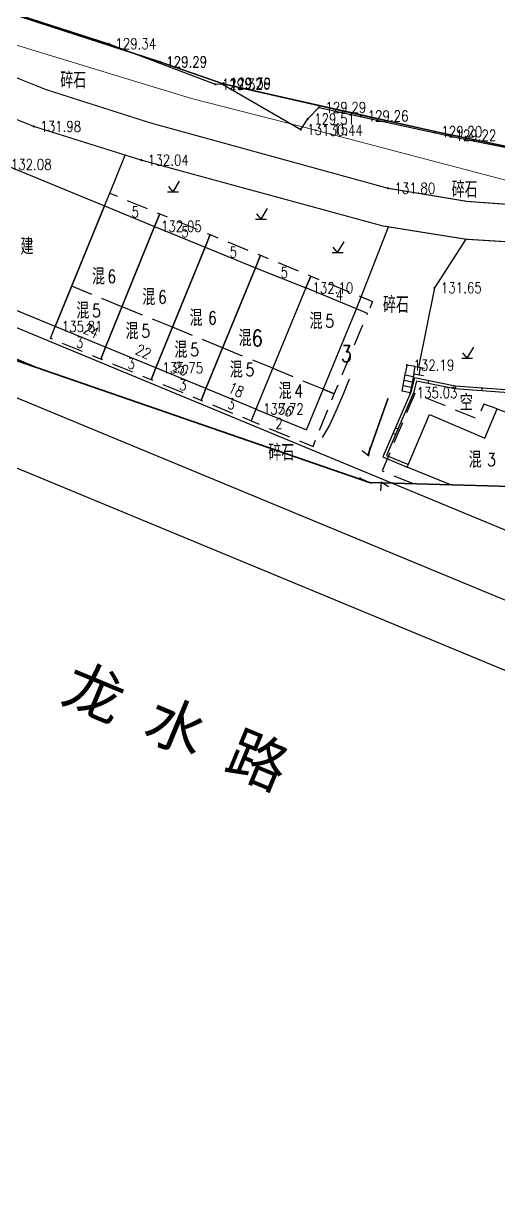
# Model space of a CAD drawing. Extents: x 529262 to 576451, y 2694391 to 2717535.
# Drawn here: x 566316.5 to 566360.3, y 2711197.2 to 2711306.5 of the extents above; entities that cross this region are included whole.
import ezdxf
from ezdxf.enums import TextEntityAlignment as Align
from ezdxf.xclip import XClip

# ---------------------------------------------------------------- set-up
doc = ezdxf.new("R2010")
doc.units = 0
doc.header["$XCLIPFRAME"] = 0
doc.linetypes.add('ACAD_ISO12W100', pattern=[22, 12, -3, 0.5, -3, 0.5, -3])
doc.linetypes.add('X5', pattern=[3, 2, -1])
for name, color, linetype in [('a红线图', 1, 'Continuous'), ('DLSS', 4, 'Continuous'), ('DMTZ', 8, 'Continuous'), ('GCD', 8, 'Continuous'), ('GXYZ', 8, 'Continuous'), ('JMD', 8, 'Continuous'), ('PP-COM', 7, 'Continuous'), ('RD-中线', 40, 'Continuous'), ('RD-红线', 7, 'Continuous'), ('RD-路名', 7, 'Continuous'), ('ZBTZ', 8, 'Continuous'), ('ZJ', 7, 'Continuous'), ('污水管径标注_W10-', 202, 'Continuous')]:
    doc.layers.add(name, color=color, linetype=linetype)
doc.layers.add('SXSS', color=5, linetype='Continuous', lineweight=0)
doc.layers.add('控制界线1', color=30, linetype='ACAD_ISO12W100', lineweight=35)
doc.styles.add('HZ', font='rs.shx', dxfattribs={"width": 0.8, "bigfont": 'hztxt.shx'})
doc.styles.add('黑体', font='simhei.ttf')
doc.linetypes.add('10421', pattern='A,2,[150,AAA.SHX,S=0.5,R=0,X=0,Y=0.5],1e-11', length=2)
doc.linetypes.add('10422', pattern='A,0.75,[150,AAA.SHX,S=0.5,R=0,X=0,Y=0.5],1.5,[177,AAA.SHX,S=1,R=0,X=0,Y=0.4],0.75', length=3)
doc.linetypes.add('1161', pattern='A,0,[149,AAA.SHX,S=0.15,R=0,X=0,Y=0],-1.6', length=1.6)
doc.linetypes.add('732', pattern='A,9,-0.5,[162,AAA.SHX,S=1,R=0,X=0,Y=0],-0.5', length=10)

# ---------------------------------------------------------------- blocks, each defined once
blk = doc.blocks.new('A$C19FD0107')
at = {"layer": 'RD-中线', "color": 8, "linetype": 'Continuous', "flags": 128}
blk.add_lwpolyline([(-4805.57, 16932.42), (-4501.85, 16806.65)], dxfattribs=at)
at = {"layer": 'RD-红线', "color": 8, "linetype": 'Continuous', "flags": 128}
for points in [[(-4775.45, 16926.44), (-4532.37, 16825.78), (-4528.97, 16824.37)], [(-4780.3, 16915.46), (-4527.83, 16810.91), (-4525.58, 16809.98)]]:
    blk.add_lwpolyline(points, dxfattribs=at)
blk = doc.blocks.new('GC200')
at = {"linetype": 'Continuous', "const_width": 0.2, "flags": 128}
blk.add_lwpolyline([(-0.1, 0, 1), (0.1, 0, 1)], format="xyb", close=True, dxfattribs=at)
blk = doc.blocks.new('gc123')
at = {"color": 8}
for p, q in [((-1, 0), (1, 0)), ((0, 0), (-0.8, 1)), ((0, 0), (1.2, 2))]:
    blk.add_line(p, q, dxfattribs=at)
blk = doc.blocks.new('gc037')
for p, q in [((0, 0), (-1.39, 0.8)), ((-1.39, -0.8), (0, 0))]:
    blk.add_line(p, q)

msp = doc.modelspace()

# ---------------------------------------------------------------- linework, layer by layer
at = {"layer": 'a红线图', "color": 8, "linetype": 'Continuous', "lineweight": 0, "flags": 128}
msp.add_lwpolyline([(566610.304, 2711156.366), (566550.359, 2711188.445), (566569.799, 2711252.568), (566569.607, 2711257.235), (566534.769, 2711298.178), (566490.048, 2711309.934), (566487.632, 2711304.43), (566485.732, 2711304.359), (566471.667, 2711301.392), (566439.814, 2711293.156), (566398.395, 2711291.82), (566380.611, 2711292.541), (566369.371, 2711293.398), (566354.467, 2711296.492), (566334.898, 2711300.894), (566329.062, 2711302.94), (566307.729, 2711309.881), (566292.891, 2711316.021), (566275.762, 2711324.076), (566251.375, 2711336.425), (566235.869, 2711345.727), (566223.396, 2711352.879), (566218.243, 2711353.629)], dxfattribs=at)
msp.add_lwpolyline([(566610.304, 2711156.366), (566550.359, 2711188.445), (566569.799, 2711252.568), (566569.607, 2711257.235), (566534.769, 2711298.178), (566490.048, 2711309.934), (566487.632, 2711304.43), (566485.732, 2711304.359), (566471.667, 2711301.392), (566439.814, 2711293.156), (566398.395, 2711291.82), (566380.611, 2711292.541), (566369.371, 2711293.398), (566354.467, 2711296.492), (566334.898, 2711300.894), (566329.062, 2711302.94), (566307.729, 2711309.881), (566292.891, 2711316.021), (566275.762, 2711324.076), (566251.375, 2711336.425), (566235.869, 2711345.727), (566223.396, 2711352.879), (566218.243, 2711353.629)], dxfattribs=at)
at = {"layer": 'DLSS', "linetype": 'Continuous', "const_width": 0.1, "flags": 128}
for points, elevation in [([(566220.796, 2711349.387), (566232.788, 2711343.972), (566238.359, 2711340.105), (566244.014, 2711335.218), (566253.985, 2711328.619), (566261.588, 2711324.519), (566273.621, 2711318.593), (566289.584, 2711312.447), (566304.659, 2711305.955), (566318.507, 2711300.388), (566328.096, 2711297.323), (566350.131, 2711291.262), (566357.457, 2711290.047), (566364.998, 2711289.501)], 131.534), ([(566219.603, 2711346.706), (566229.857, 2711342.083), (566233.208, 2711339.904), (566242.262, 2711332.102), (566260.807, 2711321.009), (566274.395, 2711314.388), (566288.649, 2711309.009), (566303.588, 2711302.56), (566317.418, 2711296.972), (566327.357, 2711293.859), (566349.661, 2711287.781), (566357.339, 2711286.556), (566364.998, 2711286.081)], 134.228)]:
    msp.add_lwpolyline(points, dxfattribs=dict(at, elevation=elevation))
msp.add_lwpolyline([(566317.826, 2711274.662), (566270.345, 2711294.44), (566236.416, 2711308.134), (566230.094, 2711310.748)], dxfattribs=at)
at = {"layer": 'DMTZ', "linetype": '10421', "elevation": 24.551, "flags": 128}
msp.add_lwpolyline([(566219.409, 2711353.158), (566219.66, 2711353.603), (566220, 2711354.189), (566223.243, 2711351.349), (566223.553, 2711352.487), (566227.748, 2711350.461), (566238.16, 2711344.413), (566249.441, 2711337.077), (566257.932, 2711330.164), (566258.042, 2711330.298), (566258.117, 2711330.279), (566259.999, 2711331.142), (566265.081, 2711328.877), (566278.209, 2711322.864), (566294.844, 2711315.012), (566300.296, 2711312.67), (566311.78, 2711308.665), (566324.349, 2711304.604), (566334.183, 2711300.862), (566334.785, 2711300.895), (566342.069, 2711296.685), (566342.715, 2711297.66), (566343.752, 2711298.727), (566356.779, 2711295.878), (566370.98, 2711293.062), (566395.928, 2711290.095), (566369.156, 2711291.627), (566364.335, 2711291.282)], dxfattribs=at)
at = {"layer": 'DMTZ', "linetype": '10422', "flags": 128}
msp.add_lwpolyline([(566346.548, 2711273.636), (566346.025, 2711272.323), (566345.454, 2711270.961), (566344.773, 2711269.456), (566344.044, 2711268.237)], dxfattribs=at)
at = {"layer": 'GXYZ', "linetype": '732', "flags": 128}
msp.add_lwpolyline([(566534.851, 2711298.157), (566490.048, 2711309.934), (566487.632, 2711304.43), (566485.732, 2711304.359), (566471.667, 2711301.392), (566439.814, 2711293.156), (566398.395, 2711291.82), (566380.611, 2711292.541), (566369.371, 2711293.398), (566354.467, 2711296.492), (566334.898, 2711300.894), (566329.062, 2711302.94), (566307.729, 2711309.881), (566292.891, 2711316.021), (566275.762, 2711324.076), (566251.375, 2711336.425), (566235.869, 2711345.727), (566223.396, 2711352.879), (566218.243, 2711353.629)], dxfattribs=at)
at = {"layer": 'JMD', "linetype": 'Continuous'}
for p, q in [((566352.517, 2711274.096), (566352.633, 2711274.8)), ((566352.633, 2711274.8), (566353.519, 2711274.654)), ((566353.011, 2711274.015), (566353.127, 2711274.719)), ((566351.432, 2711272.521), (566351.756, 2711274.24)), ((566352.373, 2711273.361), (566351.617, 2711273.504)), ((566352.469, 2711273.852), (566351.71, 2711273.995)), ((566352.517, 2711274.096), (566352.181, 2711272.38)), ((566353.403, 2711273.95), (566352.517, 2711274.096)), ((566353.86, 2711273.488), (566353.811, 2711273.242)), ((566352.181, 2711272.38), (566351.432, 2711272.521)), ((566352.277, 2711272.871), (566351.524, 2711273.012)), ((566358.805, 2711272.815), (566358.787, 2711272.565)), ((566350.822, 2711269.147), (566351.047, 2711269.05)), ((566350.599, 2711268.631), (566350.826, 2711268.535)), ((566347.557, 2711264.543), (566347.504, 2711264.427)), ((566347.531, 2711264.487), (566348.587, 2711264.018))]:
    msp.add_line(p, q, dxfattribs=at)
at = {"layer": 'JMD', "linetype": 'Continuous', "flags": 128}
for points, elevation in [([(566314.69, 2711293.46), (566323.954, 2711289.649), (566319.398, 2711278.502), (566310.124, 2711282.319)], 132.083), ([(566323.954, 2711289.649), (566328.573, 2711287.746), (566324.035, 2711276.594), (566319.398, 2711278.502)], 132.183), ([(566328.573, 2711287.746), (566333.248, 2711285.828), (566328.692, 2711274.678), (566324.035, 2711276.594)], 132.264), ([(566333.248, 2711285.828), (566337.889, 2711283.921), (566333.318, 2711272.768), (566328.692, 2711274.678)], 132.056), ([(566337.889, 2711283.921), (566342.557, 2711282.052), (566337.929, 2711270.877), (566333.318, 2711272.768)], 132.045), ([(566342.607, 2711268.952), (566347.231, 2711280.118), (566342.557, 2711282.052), (566337.929, 2711270.877)], 135.373)]:
    msp.add_lwpolyline(points, close=True, dxfattribs=dict(at, elevation=elevation))
at = {"layer": 'JMD', "linetype": 'X5', "flags": 128}
for points in [[(566323.954, 2711289.649), (566324.427, 2711290.806), (566329.044, 2711288.905), (566328.573, 2711287.746)], [(566333.25, 2711285.827), (566333.719, 2711286.979), (566338.359, 2711285.069), (566337.889, 2711283.921)], [(566337.889, 2711283.921), (566338.359, 2711285.069), (566343.012, 2711283.153), (566342.557, 2711282.052)], [(566342.557, 2711282.052), (566343.012, 2711283.153), (566348.705, 2711280.804), (566348.246, 2711279.696)], [(566324.035, 2711276.594), (566323.599, 2711275.49), (566318.962, 2711277.398), (566319.398, 2711278.502)], [(566328.692, 2711274.678), (566328.256, 2711273.575), (566323.599, 2711275.49), (566324.035, 2711276.594)], [(566333.323, 2711272.78), (566332.884, 2711271.671), (566328.256, 2711273.575), (566328.692, 2711274.678)], [(566337.929, 2711270.877), (566337.494, 2711269.775), (566332.884, 2711271.671), (566333.323, 2711272.78)], [(566360.227, 2711270.896), (566358.987, 2711271.311), (566358.432, 2711269.951), (566352.605, 2711272.309), (566349.585, 2711265.171), (566352.454, 2711263.991)]]:
    msp.add_lwpolyline(points, dxfattribs=at)
for points, elevation in [([(566328.573, 2711287.746), (566329.044, 2711288.905), (566333.719, 2711286.979), (566333.248, 2711285.828)], 132.264), ([(566325.553, 2711280.324), (566320.917, 2711282.218)], 135.373), ([(566330.222, 2711278.424), (566325.553, 2711280.324)], 135.373), ([(566344.158, 2711272.698), (566345.174, 2711272.276), (566348.246, 2711279.696), (566347.231, 2711280.118)], 135.373), ([(566334.859, 2711276.529), (566330.222, 2711278.424)], 135.373), ([(566339.485, 2711274.634), (566334.859, 2711276.529)], 135.373), ([(566344.158, 2711272.698), (566339.485, 2711274.634)], 135.373), ([(566337.929, 2711270.877), (566337.494, 2711269.775), (566343.212, 2711267.419), (566343.212, 2711267.419), (566343.647, 2711268.52), (566345.174, 2711272.276), (566344.158, 2711272.698)], 135.373)]:
    msp.add_lwpolyline(points, dxfattribs=dict(at, elevation=elevation))
at = {"layer": 'JMD', "linetype": 'Continuous', "flags": 128}
for points in [[(566352.633, 2711274.8), (566351.886, 2711274.928), (566351.756, 2711274.24)], [(566364.998, 2711272.353), (566363.985, 2711272.428), (566356.331, 2711272.999), (566352.573, 2711273.742), (566352.244, 2711272.441)], [(566364.998, 2711272.102), (566356.297, 2711272.751), (566352.755, 2711273.451), (566352.477, 2711272.375)], [(566352.244, 2711272.441), (566349.659, 2711266.453), (566351.92, 2711265.516)], [(566352.477, 2711272.375), (566349.989, 2711266.587), (566352.017, 2711265.746)], [(566355.852, 2711263.894), (566351.92, 2711265.516), (566353.98, 2711270.362), (566359.078, 2711268.195), (566360.227, 2711270.896), (566364.545, 2711269.248), (566362.275, 2711263.712)]]:
    msp.add_lwpolyline(points, dxfattribs=at)
at = {"layer": 'SXSS', "color": 8, "linetype": '10422', "flags": 128}
msp.add_lwpolyline([(566218.189, 2711353.842), (566217.996, 2711353.515), (566218.672, 2711353.413), (566218.706, 2711352.93), (566218.271, 2711351.331), (566232.614, 2711345.136), (566234.436, 2711344.186), (566250.213, 2711334.779), (566262.912, 2711327.469), (566280.446, 2711319.206), (566299.793, 2711310.178), (566309.19, 2711306.502), (566318.338, 2711303.7), (566331.995, 2711299.548), (566343.444, 2711296.614), (566364.998, 2711290.95)], dxfattribs=at)
at = {"layer": 'SXSS', "color": 8, "linetype": 'Continuous', "const_width": 0.15, "flags": 128}
msp.add_lwpolyline([(566348.285, 2711266.628), (566350.144, 2711271.871)], dxfattribs=at)
at = {"layer": 'ZBTZ', "linetype": '1161', "flags": 128}
for points in [[(566324.428, 2711290.806), (566325.87, 2711294.325)], [(566347.231, 2711280.118), (566350.188, 2711287.697)], [(566357.339, 2711286.556), (566354.422, 2711282.073), (566352.942, 2711274.75)]]:
    msp.add_lwpolyline(points, dxfattribs=at)
at = {"layer": '控制界线1', "color": 252, "linetype": 'Continuous', "flags": 128}
msp.add_lwpolyline([(566606.933, 2711087.702), (566644.711, 2711153.019), (566598.698, 2711283.071), (566496.002, 2711357.662), (566390.249, 2711365.689), (566217.966, 2711433.767), (566135.414, 2711495.399), (566100.815, 2711531.11), (566057.471, 2711541.747), (566041.502, 2711497.298), (566109.581, 2711415.474), (566178.415, 2711344.369), (566249.168, 2711298.339), (566348.438, 2711264.105), (566455.277, 2711261.066), (566502.459, 2711244.312), (566526.428, 2711223.352), (566516.162, 2711173.585), (566513.881, 2711148.132)], close=True, dxfattribs=at)
msp.add_lwpolyline([(566606.933, 2711087.702), (566644.711, 2711153.019), (566598.698, 2711283.071), (566496.002, 2711357.662), (566390.249, 2711365.689), (566217.966, 2711433.767), (566135.414, 2711495.399), (566100.815, 2711531.11), (566057.471, 2711541.747), (566041.502, 2711497.298), (566109.581, 2711415.474), (566178.415, 2711344.369), (566249.168, 2711298.339), (566348.438, 2711264.105), (566455.277, 2711261.066), (566502.459, 2711244.312), (566526.428, 2711223.352), (566516.162, 2711173.585), (566513.881, 2711148.132)], close=True, dxfattribs=at)
msp.add_lwpolyline([(566606.933, 2711087.702), (566644.711, 2711153.019), (566598.698, 2711283.071), (566496.002, 2711357.662), (566390.249, 2711365.689), (566217.966, 2711433.767), (566135.414, 2711495.399), (566100.815, 2711531.11), (566057.471, 2711541.747), (566041.502, 2711497.298), (566109.581, 2711415.474), (566178.415, 2711344.369), (566249.168, 2711298.339), (566348.438, 2711264.105), (566455.277, 2711261.066), (566502.459, 2711244.312), (566526.428, 2711223.352), (566516.162, 2711173.585), (566513.881, 2711148.132)], close=True, dxfattribs=at)
at = {"layer": '污水管径标注_W10-'}
msp.add_lwpolyline([(566219.201, 2711352.24), (566224.059, 2711350.344), (566235.869, 2711345.727), (566251.375, 2711336.425), (566254.963, 2711334.608), (566262.377, 2711330.854), (566272.806, 2711325.573), (566275.762, 2711324.076), (566292.891, 2711316.021), (566307.739, 2711309.878), (566329.062, 2711302.94), (566334.898, 2711300.894), (566347.661, 2711298.023), (566355.774, 2711296.221), (566369.371, 2711293.398), (566380.611, 2711292.541), (566387.135, 2711292.276), (566398.395, 2711291.82), (566405.433, 2711292.047), (566427.092, 2711293.194), (566443.272, 2711294.05)], dxfattribs=at)

# ---------------------------------------------------------------- block references
at = {"layer": 'DLSS', "linetype": 'Continuous'}
for p, xscale, yscale, zscale, rotation in [((566348.367, 2711266.551), 0.499999999900264, 0.499999999900264, 0.499999999900264, 291.9255165715838), ((566349.507, 2711264.135), 0.5000000001469027, 0.5000000001469027, 0.5000000001469027, 115.7732639562415)]:
    msp.add_blockref('gc037', p, dxfattribs=dict(at, xscale=xscale, yscale=yscale, zscale=zscale, rotation=rotation))
at = {"layer": 'GCD', "linetype": 'Continuous'}
ref = msp.add_blockref('GC200', (566324.349, 2711304.604, 129.342), dxfattribs=dict(at, xscale=0.5, yscale=0.5, zscale=0.5))
ref.add_attrib('height', '129.34', dxfattribs={"linetype": 'Continuous', "height": 1, "style": 'HZ', "width": 0.8}).set_placement((566324.949, 2711304.604, 129.342), align=Align.MIDDLE_LEFT)
ref = msp.add_blockref('GC200', (566329.05, 2711302.922, 129.29), dxfattribs=dict(at, xscale=0.5, yscale=0.5, zscale=0.5))
ref.add_attrib('height', '129.29', dxfattribs={"linetype": 'Continuous', "height": 1, "style": 'HZ', "width": 0.8}).set_placement((566329.65, 2711302.922, 129.29), align=Align.MIDDLE_LEFT)
at = {"layer": 'GCD', "color": 3, "linetype": 'Continuous'}
ref = msp.add_blockref('GC200', (566329.059, 2711302.936, 129.287), dxfattribs=dict(at, xscale=0.5, yscale=0.5, zscale=0.5))
ref.add_attrib('height', '129.29', dxfattribs={"linetype": 'Continuous', "height": 1, "style": 'HZ', "width": 0.8}).set_placement((566329.659, 2711302.936, 129.287), align=Align.MIDDLE_LEFT)
at = {"layer": 'GCD', "linetype": 'Continuous'}
ref = msp.add_blockref('GC200', (566334.183, 2711300.862, 129.371), dxfattribs=dict(at, xscale=0.5, yscale=0.5, zscale=0.5))
ref.add_attrib('height', '129.37', dxfattribs={"linetype": 'Continuous', "height": 1, "style": 'HZ', "width": 0.8}).set_placement((566334.783, 2711300.862, 129.371), align=Align.MIDDLE_LEFT)
at = {"layer": 'GCD', "color": 3, "linetype": 'Continuous'}
ref = msp.add_blockref('GC200', (566334.895, 2711300.89, 129.263), dxfattribs=dict(at, xscale=0.5, yscale=0.5, zscale=0.5))
ref.add_attrib('height', '129.26', dxfattribs={"linetype": 'Continuous', "height": 1, "style": 'HZ', "width": 0.8}).set_placement((566335.495, 2711300.89, 129.263), align=Align.MIDDLE_LEFT)
at = {"layer": 'GCD', "linetype": 'Continuous'}
ref = msp.add_blockref('GC200', (566334.958, 2711300.967, 129.388), dxfattribs=dict(at, xscale=0.5, yscale=0.5, zscale=0.5))
ref.add_attrib('height', '129.39', dxfattribs={"linetype": 'Continuous', "height": 1, "style": 'HZ', "width": 0.8}).set_placement((566335.558, 2711300.967, 129.388), align=Align.MIDDLE_LEFT)
ref = msp.add_blockref('GC200', (566343.752, 2711298.727, 129.291), dxfattribs=dict(at, xscale=0.5, yscale=0.5, zscale=0.5))
ref.add_attrib('height', '129.29', dxfattribs={"linetype": 'Continuous', "height": 1, "style": 'HZ', "width": 0.8}).set_placement((566344.352, 2711298.727, 129.291), align=Align.MIDDLE_LEFT)
ref = msp.add_blockref('GC200', (566347.657, 2711297.935, 129.26), dxfattribs=dict(at, xscale=0.5, yscale=0.5, zscale=0.5))
ref.add_attrib('height', '129.26', dxfattribs={"linetype": 'Continuous', "height": 1, "style": 'HZ', "width": 0.8}).set_placement((566348.257, 2711297.935, 129.26), align=Align.MIDDLE_LEFT)
at = {"layer": 'GCD'}
ref = msp.add_blockref('GC200', (566317.418, 2711296.972, 131.978), dxfattribs=dict(at, xscale=0.5, yscale=0.5))
ref.add_attrib('height', '131.98', dxfattribs={"linetype": 'Continuous', "height": 1, "style": 'HZ', "width": 0.8}).set_placement((566318.018, 2711296.972, 131.978), align=Align.MIDDLE_LEFT)
at = {"layer": 'GCD', "linetype": 'Continuous'}
ref = msp.add_blockref('GC200', (566342.715, 2711297.66, 129.51), dxfattribs=dict(at, xscale=0.5, yscale=0.5, zscale=0.5))
ref.add_attrib('height', '129.51', dxfattribs={"linetype": 'Continuous', "height": 1, "style": 'HZ', "width": 0.8}).set_placement((566343.315, 2711297.66, 129.51), align=Align.MIDDLE_LEFT)
ref = msp.add_blockref('GC200', (566342.069, 2711296.685, 131.154), dxfattribs=dict(at, xscale=0.5, yscale=0.5, zscale=0.5))
ref.add_attrib('height', '131.15', dxfattribs={"linetype": 'Continuous', "height": 1, "style": 'HZ', "width": 0.8}).set_placement((566342.669, 2711296.685, 131.154), align=Align.MIDDLE_LEFT)
ref = msp.add_blockref('GC200', (566343.444, 2711296.614, 130.442), dxfattribs=dict(at, xscale=0.5, yscale=0.5, zscale=0.5))
ref.add_attrib('height', '130.44', dxfattribs={"linetype": 'Continuous', "height": 1, "style": 'HZ', "width": 0.8}).set_placement((566344.044, 2711296.614, 130.442), align=Align.MIDDLE_LEFT)
at = {"layer": 'GCD', "color": 3, "linetype": 'Continuous'}
ref = msp.add_blockref('GC200', (566354.464, 2711296.488, 129.202), dxfattribs=dict(at, xscale=0.5, yscale=0.5, zscale=0.5))
ref.add_attrib('height', '129.20', dxfattribs={"linetype": 'Continuous', "height": 1, "style": 'HZ', "width": 0.8}).set_placement((566355.064, 2711296.488, 129.202), align=Align.MIDDLE_LEFT)
at = {"layer": 'GCD', "linetype": 'Continuous'}
ref = msp.add_blockref('GC200', (566355.769, 2711296.151, 129.221), dxfattribs=dict(at, xscale=0.5, yscale=0.5, zscale=0.5))
ref.add_attrib('height', '129.22', dxfattribs={"linetype": 'Continuous', "height": 1, "style": 'HZ', "width": 0.8}).set_placement((566356.369, 2711296.151, 129.221), align=Align.MIDDLE_LEFT)
at = {"layer": 'GCD'}
ref = msp.add_blockref('GC200', (566327.357, 2711293.859, 132.035), dxfattribs=dict(at, xscale=0.5, yscale=0.5))
ref.add_attrib('height', '132.04', dxfattribs={"linetype": 'Continuous', "height": 1, "style": 'HZ', "width": 0.8}).set_placement((566327.957, 2711293.859, 132.035), align=Align.MIDDLE_LEFT)
at = {"layer": 'GCD', "linetype": 'Continuous'}
ref = msp.add_blockref('GC200', (566314.69, 2711293.46, 132.083), dxfattribs=dict(at, xscale=0.5, yscale=0.5, zscale=0.5))
ref.add_attrib('height', '132.08', dxfattribs={"linetype": 'Continuous', "height": 1, "style": 'HZ', "width": 0.8}).set_placement((566315.29, 2711293.46, 132.083), align=Align.MIDDLE_LEFT)
at = {"layer": 'GCD'}
ref = msp.add_blockref('GC200', (566350.131, 2711291.262, 131.801), dxfattribs=dict(at, xscale=0.5, yscale=0.5))
ref.add_attrib('height', '131.80', dxfattribs={"linetype": 'Continuous', "height": 1, "style": 'HZ', "width": 0.8}).set_placement((566350.731, 2711291.262, 131.801), align=Align.MIDDLE_LEFT)
at = {"layer": 'GCD', "linetype": 'Continuous'}
ref = msp.add_blockref('GC200', (566328.563, 2711287.746, 132.045), dxfattribs=dict(at, xscale=0.5, yscale=0.5, zscale=0.5))
ref.add_attrib('height', '132.05', dxfattribs={"linetype": 'Continuous', "height": 1, "style": 'HZ', "width": 0.8}).set_placement((566329.163, 2711287.746, 132.045), align=Align.MIDDLE_LEFT)
at = {"layer": 'GCD'}
ref = msp.add_blockref('GC200', (566342.557, 2711282.052, 132.101), dxfattribs=dict(at, xscale=0.5, yscale=0.5))
ref.add_attrib('height', '132.10', dxfattribs={"linetype": 'Continuous', "height": 1, "style": 'HZ', "width": 0.8}).set_placement((566343.157, 2711282.052, 132.101), align=Align.MIDDLE_LEFT)
at = {"layer": 'GCD', "linetype": 'Continuous'}
ref = msp.add_blockref('GC200', (566354.422, 2711282.073, 131.648), dxfattribs=dict(at, xscale=0.5, yscale=0.5, zscale=0.5))
ref.add_attrib('height', '131.65', dxfattribs={"linetype": 'Continuous', "height": 1, "style": 'HZ', "width": 0.8}).set_placement((566355.022, 2711282.073, 131.648), align=Align.MIDDLE_LEFT)
at = {"layer": 'GCD'}
ref = msp.add_blockref('GC200', (566319.397, 2711278.498, 135.809), dxfattribs=dict(at, xscale=0.5, yscale=0.5))
ref.add_attrib('height', '135.81', dxfattribs={"linetype": 'Continuous', "height": 1, "style": 'HZ', "width": 0.8}).set_placement((566319.997, 2711278.498, 135.809), align=Align.MIDDLE_LEFT)
at = {"layer": 'GCD', "linetype": 'Continuous'}
ref = msp.add_blockref('GC200', (566351.886, 2711274.928, 132.188), dxfattribs=dict(at, xscale=0.5, yscale=0.5, zscale=0.5))
ref.add_attrib('height', '132.19', dxfattribs={"linetype": 'Continuous', "height": 1, "style": 'HZ', "width": 0.8}).set_placement((566352.486, 2711274.928, 132.188), align=Align.MIDDLE_LEFT)
at = {"layer": 'GCD'}
ref = msp.add_blockref('GC200', (566328.692, 2711274.678, 135.745), dxfattribs=dict(at, xscale=0.5, yscale=0.5))
ref.add_attrib('height', '135.75', dxfattribs={"linetype": 'Continuous', "height": 1, "style": 'HZ', "width": 0.8}).set_placement((566329.292, 2711274.678, 135.745), align=Align.MIDDLE_LEFT)
at = {"layer": 'GCD', "linetype": 'Continuous'}
ref = msp.add_blockref('GC200', (566352.181, 2711272.38, 135.03), dxfattribs=dict(at, xscale=0.5, yscale=0.5, zscale=0.5))
ref.add_attrib('height', '135.03', dxfattribs={"linetype": 'Continuous', "height": 1, "style": 'HZ', "width": 0.8}).set_placement((566352.781, 2711272.38, 135.03), align=Align.MIDDLE_LEFT)
at = {"layer": 'GCD'}
ref = msp.add_blockref('GC200', (566337.981, 2711270.88, 135.72), dxfattribs=dict(at, xscale=0.5, yscale=0.5))
ref.add_attrib('height', '135.72', dxfattribs={"linetype": 'Continuous', "height": 1, "style": 'HZ', "width": 0.8}).set_placement((566338.581, 2711270.88, 135.72), align=Align.MIDDLE_LEFT)
at = {"layer": 'PP-COM'}
ref = msp.add_blockref('A$C19FD0107', (570997.993, 2694390.603), dxfattribs=at)
XClip(ref).set_block_clipping_path([(-9366.4383134884, 14428.6043910822), (-3328.4480743363, 17452.7484863754)])
at = {"layer": 'ZBTZ', "linetype": 'Continuous', "xscale": 0.5, "yscale": 0.5, "zscale": 0.5}
for p in [(566330.276, 2711290.929), (566338.408, 2711288.398), (566345.48, 2711285.328), (566357.45, 2711275.576)]:
    msp.add_blockref('gc123', p, dxfattribs=at)

# ---------------------------------------------------------------- texts
at = {"layer": 'JMD', "linetype": 'Continuous', "style": 'HZ', "width": 0.8}
msp.add_text('建', height=1.5, dxfattribs=at).set_placement((566316.793, 2711285.979), align=Align.MIDDLE)
for s, p in [('混', (566323.988, 2711283.12)), ('混', (566328.638, 2711281.215)), ('混', (566322.545, 2711279.96)), ('混', (566344.084, 2711279.007)), ('混', (566327.094, 2711278.072)), ('混6', (566338.565, 2711277.424)), ('混', (566331.605, 2711276.35)), ('混', (566336.72, 2711274.512)), ('混', (566341.227, 2711272.544)), ('混', (566358.787, 2711266.197))]:
    msp.add_text(s, height=1.5, dxfattribs=at).set_placement(p, align=Align.MIDDLE_RIGHT)
at = {"layer": 'JMD', "style": 'HZ', "width": 0.8}
for s, p in [('6', (566324.201, 2711283.115)), ('5', (566322.796, 2711279.962)), ('6', (566333.506, 2711279.292)), ('5', (566344.335, 2711279.009)), ('5', (566327.345, 2711278.074)), ('5', (566331.856, 2711276.352)), ('5', (566336.971, 2711274.514)), ('4', (566341.479, 2711272.546))]:
    msp.add_text(s, height=1.2, dxfattribs=at).set_placement(p, align=Align.MIDDLE_LEFT)
at = {"layer": 'JMD', "linetype": 'Continuous', "style": 'HZ', "width": 0.8}
for s, p in [('6', (566328.882, 2711281.212)), ('3', (566359.287, 2711266.197))]:
    msp.add_text(s, height=1.2, dxfattribs=at).set_placement(p, align=Align.MIDDLE_LEFT)
at = {"layer": 'JMD', "style": 'HZ', "width": 0.8}
msp.add_text('混', height=1.5, dxfattribs=at).set_placement((566333.006, 2711279.292), align=Align.MIDDLE_RIGHT)
at = {"layer": 'RD-路名', "color": 7, "linetype": 'Continuous', "style": '黑体'}
msp.add_text('龙 水 路', height=4, rotation=337.50657, dxfattribs=at).set_placement((566330.611, 2711241.648), align=Align.MIDDLE)
at = {"layer": 'ZJ', "color": 8, "linetype": 'Continuous', "style": 'HZ', "width": 0.8}
for s, height, p in [('碎石', 1.5, (566321.066, 2711301.315)), ('碎石', 1.5, (566357.215, 2711291.226)), ('5', 1, (566326.789, 2711289.072)), ('5', 1, (566331.387, 2711287.243)), ('5', 1, (566335.844, 2711285.367)), ('5', 1, (566340.558, 2711283.489)), ('4', 1, (566345.65, 2711281.402)), ('碎石', 1.5, (566350.867, 2711280.584)), ('3 ', 1, (566321.926, 2711277.037)), ('3 ', 1.5, (566346.704, 2711275.988, 135.373)), ('3 ', 1, (566326.676, 2711275.075)), ('3 ', 1, (566331.456, 2711273.114)), ('空', 1.5, (566357.369, 2711271.56)), ('3 ', 1, (566335.913, 2711271.362)), ('2', 1, (566340.072, 2711269.545)), ('碎石', 1.5, (566340.271, 2711266.942))]:
    msp.add_text(s, height=height, dxfattribs=at).set_placement(p, align=Align.MIDDLE)
for s, p in [('24', (566322.731, 2711278.103)), ('22', (566327.548, 2711276.166)), ('20 ', (566331.254, 2711274.489)), ('18 ', (566336.36, 2711272.528)), ('16', (566340.677, 2711270.832))]:
    msp.add_text(s, height=1, rotation=335.34799, dxfattribs=at).set_placement(p, align=Align.MIDDLE)

doc.saveas('drawing.dxf')
